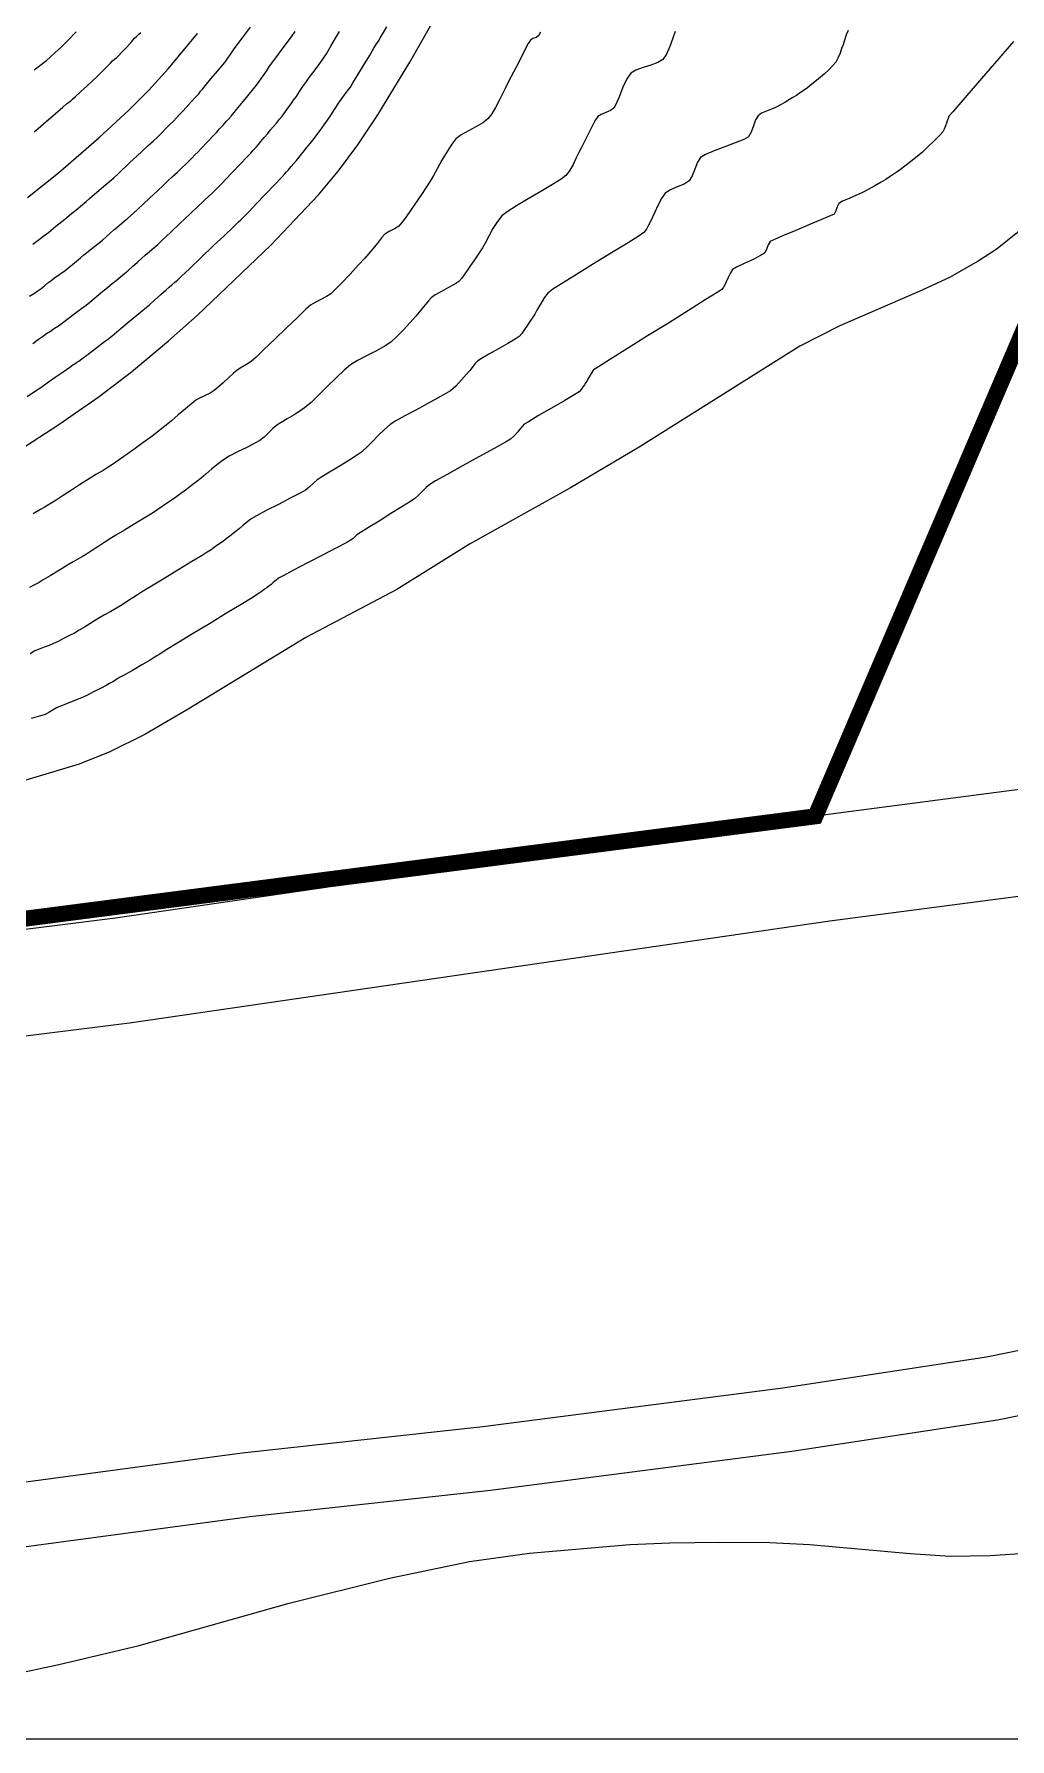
# Model space of a CAD drawing. Extents: x 27 to 849, y 0 to 853.
# Drawn here: x 570.9 to 631.8, y 7.4 to 113.8 of the extents above; entities that cross this region are included whole.
import ezdxf

# ---------------------------------------------------------------- set-up
doc = ezdxf.new("R2010")
doc.units = 0
doc.header["$LTSCALE"] = 2
for name, color, linetype in [('ARQ - PORTAS E ESQUADRIAS 1-50', 2, 'Continuous'), ('Curva 1 m', 5, 'Continuous'), ('Curva Mestra', 1, 'Continuous'), ('TRA_Trecho_Rodoviario_L', 7, 'Continuous')]:
    doc.layers.add(name, color=color, linetype=linetype)

msp = doc.modelspace()

# ---------------------------------------------------------------- linework, layer by layer
at = {"layer": 'ARQ - PORTAS E ESQUADRIAS 1-50', "elevation": 45}
msp.add_lwpolyline([(848.94, 852.52), (26.51, 852.52), (26.51, 7.38), (848.94, 7.38)], close=True, dxfattribs=at)
at = {"layer": 'ARQ - PORTAS E ESQUADRIAS 1-50', "const_width": 1}
msp.add_lwpolyline([(619.66, 64.96), (532.95, 53.73), (488.22, 57.38), (464.07, 66.69), (452.24, 74.7), (148.79, 382.23), (76.61, 469.9), (65.46, 493.56), (62.14, 582.82), (440.6, 808.53), (802.5, 491.86), (619.66, 64.96)], close=True, dxfattribs=at)
at = {"layer": 'Curva 1 m', "linetype": 'Continuous', "lineweight": -3}
for points, elevation in [([(570.46, 91.17), (570.92, 91.47), (571.3, 91.73), (571.7, 92.01), (572.21, 92.36), (572.71, 92.71), (573.11, 92.99), (573.31, 93.13), (573.43, 93.21), (573.56, 93.3), (573.68, 93.37), (573.87, 93.52), (574.26, 93.81), (574.71, 94.15), (575.09, 94.45), (575.29, 94.6), (575.41, 94.68), (575.55, 94.79), (575.67, 94.88), (575.89, 95.06), (576.33, 95.43), (576.85, 95.86), (577.3, 96.23), (577.52, 96.42), (577.64, 96.52), (577.78, 96.63), (577.9, 96.73), (578.08, 96.88), (578.41, 97.18), (578.79, 97.52), (579.14, 97.83), (579.32, 97.99), (579.49, 98.13), (579.67, 98.29), (579.83, 98.43), (580.07, 98.66), (580.6, 99.16), (581.31, 99.83), (582.07, 100.56), (582.77, 101.22), (583.29, 101.72), (583.52, 101.94), (583.65, 102.06), (583.79, 102.19), (583.9, 102.29), (584.02, 102.41), (584.14, 102.54), (584.34, 102.74), (584.78, 103.2), (585.33, 103.79), (585.89, 104.38), (586.33, 104.84), (586.52, 105.05), (586.65, 105.18), (586.77, 105.32), (586.94, 105.52), (587.26, 105.9), (587.58, 106.29), (587.77, 106.52), (587.88, 106.66), (588.02, 106.82), (588.13, 106.96), (588.28, 107.16), (588.55, 107.52), (588.85, 107.92), (589.09, 108.26), (589.34, 108.62), (589.64, 109.07), (589.92, 109.49), (590.1, 109.76), (590.27, 109.99), (590.46, 110.25), (590.63, 110.48), (590.79, 110.74), (591.09, 111.23), (591.46, 111.83), (591.82, 112.43), (592.1, 112.9), (592.23, 113.12), (592.32, 113.25), (592.42, 113.4), (592.5, 113.54), (592.64, 113.78), (592.9, 114.24)], 26), ([(610.91, 113.95), (610.76, 113.52), (610.57, 113.01), (610.36, 112.53), (610.14, 112.19), (609.82, 112), (609.38, 111.84), (608.9, 111.69), (608.46, 111.53), (608.14, 111.34), (607.9, 110.98), (607.65, 110.46), (607.43, 109.9), (607.23, 109.42), (607.08, 109.15), (606.87, 109.01), (606.58, 108.89), (606.29, 108.77), (606.08, 108.63), (605.9, 108.36), (605.64, 107.87), (605.35, 107.29), (605.09, 106.75), (604.9, 106.39), (604.73, 106.05), (604.53, 105.64), (604.31, 105.25), (604.09, 104.95), (603.8, 104.73), (603.24, 104.39), (602.52, 103.96), (601.74, 103.5), (601.01, 103.06), (600.42, 102.69), (600.08, 102.43), (599.81, 102.09), (599.53, 101.64), (599.27, 101.16), (599.04, 100.73), (598.88, 100.45), (598.71, 100.19), (598.5, 99.87), (598.3, 99.57), (598.13, 99.33), (597.97, 99.09), (597.78, 98.82), (597.59, 98.55), (597.4, 98.35), (597.16, 98.18), (596.76, 97.96), (596.32, 97.72), (595.93, 97.5), (595.68, 97.33), (595.5, 97.14), (595.3, 96.89), (595.1, 96.64), (594.93, 96.43), (594.72, 96.18), (594.37, 95.79), (593.95, 95.32), (593.52, 94.88), (593.15, 94.55), (592.74, 94.28), (592.21, 94), (591.63, 93.71), (591.07, 93.42), (590.63, 93.14), (590.24, 92.81), (589.74, 92.33), (589.18, 91.78), (588.64, 91.24), (588.18, 90.79), (587.86, 90.51), (587.53, 90.28), (587.12, 90.02), (586.69, 89.77), (586.31, 89.54), (586.05, 89.37), (585.8, 89.16), (585.52, 88.89), (585.24, 88.63), (584.98, 88.42), (584.66, 88.24), (584.16, 87.98), (583.59, 87.7), (583.07, 87.43), (582.71, 87.22), (582.37, 86.97), (581.98, 86.64), (581.61, 86.32), (581.32, 86.07), (581.04, 85.85), (580.72, 85.6), (580.4, 85.36), (580.11, 85.15), (579.87, 84.98), (579.56, 84.76), (579.22, 84.52), (578.89, 84.29), (578.61, 84.1), (578.28, 83.89), (577.75, 83.57), (577.13, 83.2), (576.52, 82.83), (575.99, 82.51), (575.66, 82.31), (575.3, 82.07), (574.87, 81.79), (574.46, 81.52), (574.16, 81.33), (573.91, 81.18), (573.62, 81.01), (573.33, 80.85), (573.08, 80.7), (572.8, 80.53), (572.36, 80.26), (571.88, 79.97), (571.46, 79.71), (571.2, 79.56), (570.92, 79.41), (570.6, 79.25)], 23), ([(570.6, 97.42), (570.91, 97.62), (571.14, 97.78), (571.32, 97.91), (571.54, 98.08), (571.75, 98.25), (571.94, 98.39), (572.17, 98.56), (572.49, 98.79), (572.82, 99.03), (573.08, 99.23), (573.29, 99.4), (573.54, 99.61), (573.79, 99.82), (574, 100), (574.26, 100.21), (574.6, 100.48), (574.92, 100.74), (575.15, 100.92), (575.38, 101.12), (575.63, 101.36), (575.86, 101.56), (576.05, 101.72), (576.36, 101.99), (576.73, 102.3), (577.09, 102.61), (577.38, 102.87), (577.7, 103.16), (578.12, 103.56), (578.56, 103.98), (578.96, 104.36), (579.23, 104.62), (579.5, 104.87), (579.83, 105.17), (580.13, 105.46), (580.35, 105.66), (580.53, 105.84), (580.73, 106.04), (580.93, 106.24), (581.1, 106.41), (581.34, 106.67), (581.69, 107.04), (582.05, 107.41), (582.29, 107.67), (582.47, 107.86), (582.68, 108.1), (582.88, 108.32), (583.03, 108.48), (583.19, 108.67), (583.37, 108.89), (583.53, 109.08), (583.73, 109.33), (584.07, 109.73), (584.4, 110.13), (584.61, 110.38), (584.76, 110.59), (584.94, 110.82), (585.09, 111.03), (585.24, 111.26), (585.43, 111.54), (585.59, 111.78), (585.79, 112.05), (586.15, 112.53), (586.57, 113.1), (586.95, 113.62), (587.19, 113.95)], 28), ([(621.7, 114), (621.58, 113.73), (621.48, 113.41), (621.39, 113.12), (621.3, 112.89), (621.2, 112.59), (621.07, 112.28), (620.94, 112.04), (620.76, 111.82), (620.5, 111.56), (620.22, 111.3), (619.98, 111.09), (619.74, 110.89), (619.44, 110.65), (619.16, 110.43), (618.96, 110.28), (618.74, 110.13), (618.49, 109.96), (618.26, 109.82), (618.05, 109.69), (617.76, 109.52), (617.45, 109.35), (617.18, 109.21), (616.92, 109.1), (616.6, 108.98), (616.3, 108.84), (616.08, 108.69), (615.93, 108.43), (615.8, 108.05), (615.66, 107.66), (615.49, 107.37), (615.2, 107.21), (614.66, 106.99), (614, 106.74), (613.34, 106.49), (612.8, 106.26), (612.49, 106.08), (612.3, 105.78), (612.13, 105.36), (611.97, 104.94), (611.78, 104.63), (611.47, 104.42), (611.04, 104.24), (610.61, 104.06), (610.28, 103.85), (610.05, 103.53), (609.83, 103.09), (609.64, 102.66), (609.5, 102.36), (609.38, 102.13), (609.25, 101.86), (609.11, 101.6), (608.96, 101.4), (608.65, 101.19), (607.97, 100.76), (607.04, 100.19), (605.98, 99.54), (604.92, 98.89), (603.98, 98.3), (603.28, 97.86), (602.95, 97.62), (602.72, 97.33), (602.49, 96.93), (602.28, 96.56), (602.14, 96.3), (601.98, 96.06), (601.8, 95.78), (601.64, 95.55), (601.5, 95.34), (601.33, 95.09), (601.16, 94.9), (600.92, 94.75), (600.46, 94.47), (599.87, 94.14), (599.28, 93.8), (598.81, 93.53), (598.58, 93.38), (598.41, 93.2), (598.23, 92.97), (598.08, 92.78), (597.88, 92.55), (597.57, 92.2), (597.21, 91.81), (596.89, 91.52), (596.59, 91.34), (596.08, 91.05), (595.42, 90.7), (594.71, 90.32), (594.03, 89.95), (593.47, 89.64), (593.11, 89.41), (592.76, 89.11), (592.38, 88.74), (591.99, 88.34), (591.61, 87.96), (591.26, 87.65), (590.89, 87.4), (590.37, 87.06), (589.78, 86.71), (589.22, 86.37), (588.78, 86.1), (588.54, 85.95), (588.32, 85.75), (588.06, 85.51), (587.83, 85.32), (587.53, 85.15), (586.92, 84.83), (586.15, 84.43), (585.38, 84.04), (584.76, 83.71), (584.43, 83.52), (584.2, 83.35), (583.94, 83.13), (583.7, 82.92), (583.5, 82.75), (583.32, 82.61), (583.1, 82.44), (582.88, 82.28), (582.7, 82.14), (582.49, 81.99), (582.21, 81.8), (581.93, 81.6), (581.69, 81.44), (581.37, 81.24), (580.74, 80.86), (579.92, 80.36), (579.04, 79.82), (578.22, 79.33), (577.59, 78.94), (577.28, 78.75), (577.04, 78.6), (576.78, 78.42), (576.51, 78.24), (576.27, 78.1), (576.03, 77.95), (575.68, 77.75), (575.29, 77.53), (574.92, 77.32), (574.65, 77.16), (574.36, 76.98), (574.03, 76.77), (573.69, 76.57), (573.4, 76.4), (573.1, 76.24), (572.73, 76.05), (572.38, 75.88), (572.09, 75.74), (571.83, 75.63), (571.51, 75.52), (571.2, 75.39), (570.94, 75.28), (570.64, 75.11)], 22), ([(570.8, 94.48), (571.16, 94.74), (571.47, 94.95), (571.66, 95.09), (571.9, 95.24), (572.17, 95.42), (572.41, 95.58), (572.65, 95.76), (573.01, 96.03), (573.37, 96.3), (573.61, 96.49), (573.86, 96.67), (574.13, 96.87), (574.37, 97.05), (574.64, 97.27), (575.06, 97.63), (575.49, 97.98), (575.76, 98.21), (576, 98.41), (576.28, 98.63), (576.53, 98.83), (576.74, 99.01), (577.03, 99.28), (577.34, 99.55), (577.59, 99.78), (577.83, 99.98), (578.1, 100.21), (578.37, 100.44), (578.61, 100.65), (578.89, 100.91), (579.4, 101.39), (580.01, 101.98), (580.63, 102.57), (581.12, 103.04), (581.37, 103.28), (581.56, 103.45), (581.77, 103.65), (581.98, 103.84), (582.13, 103.98), (582.28, 104.13), (582.46, 104.32), (582.62, 104.48), (582.84, 104.71), (583.27, 105.16), (583.76, 105.67), (584.18, 106.12), (584.41, 106.36), (584.56, 106.53), (584.74, 106.72), (584.9, 106.9), (585.04, 107.07), (585.25, 107.32), (585.47, 107.58), (585.65, 107.8), (585.82, 108), (586.01, 108.23), (586.2, 108.47), (586.37, 108.67), (586.53, 108.88), (586.73, 109.15), (586.93, 109.42), (587.09, 109.65), (587.26, 109.89), (587.46, 110.2), (587.67, 110.51), (587.85, 110.77), (588.06, 111.07), (588.36, 111.46), (588.66, 111.87), (588.91, 112.22), (589.13, 112.55), (589.41, 113.02), (589.71, 113.52), (589.96, 113.94)], 27), ([(570.81, 100.68), (571.22, 100.99), (571.58, 101.26), (571.78, 101.4), (571.93, 101.52), (572.1, 101.67), (572.24, 101.79), (572.44, 101.95), (572.81, 102.24), (573.23, 102.58), (573.59, 102.87), (573.77, 103.02), (573.89, 103.12), (574.01, 103.24), (574.13, 103.34), (574.35, 103.53), (574.81, 103.92), (575.36, 104.4), (575.86, 104.82), (576.16, 105.08), (576.37, 105.28), (576.62, 105.52), (576.87, 105.76), (577.08, 105.96), (577.3, 106.17), (577.64, 106.48), (578.01, 106.82), (578.35, 107.13), (578.58, 107.35), (578.83, 107.6), (579.12, 107.89), (579.39, 108.16), (579.58, 108.35), (579.77, 108.55), (579.98, 108.78), (580.17, 108.98), (580.38, 109.21), (580.7, 109.55), (581, 109.88), (581.16, 110.06), (581.28, 110.21), (581.41, 110.36), (581.57, 110.56), (581.92, 110.98), (582.33, 111.47), (582.68, 111.89), (582.85, 112.1), (582.97, 112.26), (583.09, 112.42), (583.17, 112.54), (583.26, 112.68), (583.34, 112.8), (583.51, 113.03), (583.9, 113.55), (584.39, 114.22)], 29), ([(602.5, 113.91), (602.38, 113.67), (602.23, 113.58), (602.03, 113.5), (601.88, 113.41), (601.74, 113.19), (601.49, 112.71), (601.16, 112.07), (600.82, 111.4), (600.51, 110.82), (600.31, 110.42), (600.12, 110.06), (599.92, 109.64), (599.69, 109.2), (599.46, 108.8), (599.22, 108.49), (598.9, 108.25), (598.47, 108), (598, 107.75), (597.55, 107.5), (597.22, 107.24), (596.97, 106.92), (596.67, 106.45), (596.35, 105.91), (596.05, 105.37), (595.79, 104.91), (595.62, 104.6), (595.39, 104.24), (595.11, 103.83), (594.84, 103.43), (594.61, 103.1), (594.38, 102.77), (594.11, 102.38), (593.84, 102.02), (593.65, 101.8), (593.38, 101.62), (593.05, 101.46), (592.79, 101.29), (592.58, 101.07), (592.32, 100.74), (592.03, 100.38), (591.79, 100.08), (591.54, 99.8), (591.11, 99.35), (590.61, 98.8), (590.1, 98.26), (589.67, 97.82), (589.41, 97.57), (589.13, 97.4), (588.78, 97.22), (588.43, 97.04), (588.15, 96.87), (587.86, 96.61), (587.32, 96.1), (586.64, 95.45), (585.91, 94.74), (585.23, 94.09), (584.72, 93.6), (584.46, 93.36), (584.26, 93.22), (584.01, 93.07), (583.76, 92.93), (583.55, 92.79), (583.34, 92.61), (583.03, 92.33), (582.69, 92.01), (582.36, 91.72), (582.13, 91.53), (581.87, 91.38), (581.56, 91.23), (581.25, 91.07), (580.99, 90.93), (580.73, 90.73), (580.34, 90.4), (579.89, 90.02), (579.47, 89.65), (579.14, 89.38), (578.85, 89.16), (578.52, 88.9), (578.17, 88.63), (577.83, 88.38), (577.53, 88.16), (577.19, 87.92), (576.75, 87.6), (576.27, 87.27), (575.84, 86.97), (575.52, 86.76), (575.19, 86.55), (574.79, 86.31), (574.39, 86.07), (574.05, 85.86), (573.71, 85.64), (573.22, 85.32), (572.7, 84.98), (572.27, 84.7), (572.05, 84.56), (571.88, 84.46), (571.68, 84.34), (571.51, 84.24), (571.28, 84.11), (570.82, 83.83)], 24), ([(570.88, 111.55), (571.13, 111.74), (571.41, 111.94), (571.65, 112.13), (571.88, 112.34), (572.21, 112.64), (572.55, 112.95), (572.78, 113.18), (572.95, 113.35), (573.15, 113.55), (573.35, 113.76), (573.52, 113.93)], 32), ([(570.88, 107.68), (571.14, 107.9), (571.63, 108.33), (572.2, 108.81), (572.67, 109.23), (572.91, 109.43), (573.03, 109.52), (573.17, 109.62), (573.29, 109.72), (573.46, 109.87), (573.79, 110.17), (574.18, 110.53), (574.54, 110.87), (574.8, 111.11), (575.05, 111.36), (575.36, 111.67), (575.63, 111.95), (575.79, 112.11), (575.91, 112.21), (576.05, 112.33), (576.17, 112.44), (576.35, 112.63), (576.67, 112.97), (576.98, 113.32), (577.16, 113.52), (577.28, 113.64), (577.42, 113.77), (577.54, 113.89)], 31), ([(632.03, 113.32), (630.84, 111.95), (629.76, 110.69), (628.86, 109.65), (628.24, 108.94), (628, 108.66), (627.94, 108.52), (627.89, 108.36), (627.84, 108.22), (627.78, 108.06), (627.71, 107.85), (627.62, 107.68), (627.43, 107.47), (627.08, 107.11), (626.67, 106.72), (626.34, 106.41), (626.01, 106.14), (625.62, 105.82), (625.25, 105.53), (624.98, 105.33), (624.77, 105.18), (624.52, 105.01), (624.27, 104.85), (624.05, 104.71), (623.77, 104.55), (623.38, 104.32), (622.96, 104.09), (622.61, 103.9), (622.23, 103.73), (621.77, 103.53), (621.36, 103.35), (621.13, 103.21), (621.03, 103.01), (620.94, 102.75), (620.84, 102.55), (620.58, 102.43), (620.01, 102.18), (619.26, 101.87), (618.43, 101.53), (617.67, 101.21), (617.1, 100.97), (616.84, 100.83), (616.72, 100.62), (616.61, 100.33), (616.49, 100.1), (616.24, 99.96), (615.77, 99.72), (615.22, 99.46), (614.74, 99.23), (614.49, 99.08), (614.34, 98.84), (614.2, 98.55), (614.1, 98.33), (614.02, 98.17), (613.92, 97.99), (613.83, 97.85), (613.53, 97.65), (612.79, 97.19), (611.73, 96.53), (610.49, 95.75), (609.18, 94.94), (607.93, 94.16), (606.87, 93.5), (606.12, 93.02), (605.81, 92.82), (605.66, 92.6), (605.51, 92.34), (605.41, 92.16), (605.33, 92.03), (605.24, 91.9), (605.16, 91.78), (605.04, 91.61), (604.92, 91.46), (604.64, 91.28), (604.01, 90.91), (603.19, 90.44), (602.38, 89.97), (601.75, 89.59), (601.47, 89.43), (601.35, 89.28), (601.22, 89.12), (601.08, 88.96), (600.85, 88.7), (600.63, 88.5), (600.31, 88.31), (599.6, 87.91), (598.65, 87.39), (597.63, 86.83), (596.67, 86.3), (595.94, 85.89), (595.59, 85.68), (595.37, 85.49), (595.12, 85.24), (594.88, 85), (594.66, 84.8), (594.39, 84.61), (593.85, 84.27), (593.16, 83.85), (592.43, 83.39), (591.76, 82.98), (591.26, 82.67), (591.04, 82.53), (590.93, 82.43), (590.8, 82.31), (590.68, 82.22), (590.41, 82.06), (589.76, 81.72), (588.9, 81.27), (587.95, 80.78), (587.08, 80.32), (586.43, 79.98), (586.14, 79.82), (585.99, 79.7), (585.82, 79.55), (585.68, 79.43), (585.55, 79.33), (585.41, 79.22), (585.28, 79.13), (585.13, 79.02), (584.94, 78.89), (584.78, 78.78), (584.49, 78.6), (583.82, 78.19), (582.89, 77.63), (581.83, 76.98), (580.77, 76.34), (579.85, 75.78), (579.17, 75.37), (578.89, 75.19), (578.73, 75.09), (578.55, 74.97), (578.39, 74.87), (578.13, 74.71), (577.61, 74.42), (577.02, 74.07), (576.5, 73.78), (576.22, 73.62), (576.02, 73.49), (575.8, 73.35), (575.6, 73.24), (575.39, 73.13), (575.03, 72.94), (574.59, 72.72), (574.17, 72.51), (573.85, 72.36), (573.47, 72.2), (573.01, 72.02), (572.59, 71.86), (572.32, 71.75), (572.08, 71.61), (571.81, 71.45), (571.57, 71.32), (571.29, 71.23), (570.71, 71.07)], 21)]:
    msp.add_lwpolyline(points, dxfattribs=dict(at, elevation=elevation))
at = {"layer": 'Curva Mestra', "lineweight": 0}
for points, elevation in [([(569.94, 87.79), (572.44, 89.42), (574.95, 91.17), (576.96, 92.7), (579.28, 94.63), (581.06, 96.21), (585.67, 100.6), (588.64, 103.74), (589.89, 105.24), (591.1, 106.87), (592.35, 108.75), (594.35, 112.04), (595.71, 114.45)], 25), ([(570.48, 103.58), (572.4, 105.12), (574.93, 107.3), (576.81, 109.04), (578.05, 110.29), (579.28, 111.64), (581.09, 113.81)], 30), ([(632.69, 101.73), (631, 100.38), (629.83, 99.6), (628.03, 98.59), (626.19, 97.73), (621.19, 95.58), (618.69, 94.3), (608.67, 88.01), (604.37, 85.47), (598.07, 81.95), (593.54, 79.11), (587.86, 76.12), (580.5, 71.64), (577.79, 70.07), (575.61, 68.98), (573.69, 68.21), (568.07, 66.54)], 20), ([(569.32, 11.36), (572.44, 12.02), (577.44, 13.21), (586.82, 15.84), (593.07, 17.41), (598.07, 18.46), (601.82, 18.96), (608.07, 19.52), (610.57, 19.62), (613.69, 19.65), (616.82, 19.63), (619.32, 19.52), (625.57, 18.94), (628.07, 18.79), (630.57, 18.83), (636.22, 19.2)], 20)]:
    msp.add_lwpolyline(points, dxfattribs=dict(at, elevation=elevation)).dxf.unprotected_set("ltscale", 0)
at = {"layer": 'TRA_Trecho_Rodoviario_L', "color": 1}
for points in [[(848.94, 63.66), (844.66, 65.17), (816.97, 73.79), (800.9, 77.66), (790.68, 79.87), (781.72, 81.19), (772.03, 81.78), (761.4, 81.97), (749.6, 81.51), (734.18, 80.33), (709.83, 77.09), (678.88, 72.7), (619.66, 64.96), (575.96, 58.61), (548.63, 55.18), (532.95, 53.73), (522.4, 53.48), (511.07, 54.11), (500.06, 55.37), (488.22, 57.38), (478.65, 60.35), (464.07, 66.69), (454.48, 72.07)], [(848.94, 56.64), (842.57, 58.9), (815.22, 67.41), (799.43, 71.21), (789.5, 73.36), (781.04, 74.6), (771.77, 75.17), (761.47, 75.35), (749.98, 74.91), (734.86, 73.75), (710.73, 70.54), (679.77, 66.15), (620.57, 58.41), (576.85, 52.05), (549.34, 48.61), (533.34, 47.13), (522.3, 46.86), (510.51, 47.52), (499.13, 48.82), (486.68, 50.94), (476.34, 54.14), (461.13, 60.76), (450.94, 66.48)], [(848.94, 26.83), (830.48, 32.14), (807.36, 38.54), (787.46, 43.56), (766.23, 46.19), (748.88, 46.45), (733.76, 46.32), (719.67, 45.93), (704.01, 43.69), (665.21, 36.87), (646.88, 34.57), (630.34, 31.21), (617.63, 29.27), (598.91, 26.86), (583.87, 25.21), (562.28, 22.32), (537.82, 19.57), (522.95, 17.99), (513.95, 17.84), (500.64, 18.97), (486.16, 22.77), (470.82, 25.64), (458.23, 29.23), (444.37, 34.16)], [(848.94, 22.67), (829.4, 28.29), (806.34, 34.67), (786.72, 39.62), (765.95, 42.19), (748.86, 42.45), (733.84, 42.32), (720.01, 41.94), (704.63, 39.74), (665.8, 32.91), (647.53, 30.62), (631.04, 27.27), (618.19, 25.31), (599.38, 22.88), (584.35, 21.24), (562.77, 18.35), (538.26, 15.59), (523.2, 13.99), (513.82, 13.84), (499.96, 15.01), (485.28, 18.87), (469.9, 21.74), (457.01, 25.42), (442.87, 30.45)]]:
    msp.add_lwpolyline(points, dxfattribs=at)

doc.saveas('drawing.dxf')
